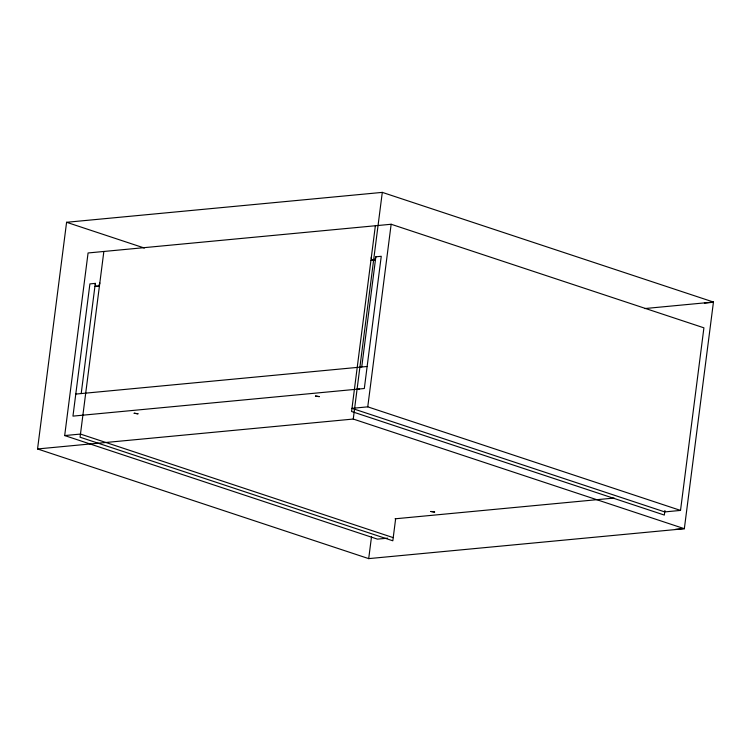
<?xml version="1.0" encoding="UTF-8"?>
<svg xmlns="http://www.w3.org/2000/svg" width="751" height="751" viewBox="0 0 751 751"><rect width="100%" height="100%" fill="white"/><g stroke="black" fill="none" stroke-linecap="round" stroke-linejoin="round"><path stroke-width="1.13" d="M37.55 448.957L353.252 419.049L684.414 528.713L368.703 558.622L37.55 448.957L66.586 222.287L382.297 192.378L713.45 302.043L684.339 528.723M387.591 538.176L377.443 539.134L64.68 435.561L88.074 252.965L391.149 224.258L703.912 327.83L680.519 510.417L664.738 511.919L351.975 408.347L367.755 406.845L680.519 510.417M81.202 393.571L95.311 283.38L89.904 283.897L72.96 416.12L364.319 388.511L381.255 256.288L375.838 256.804A3.248 2.159 -71.7 0 1 373.181 260.165A3.248 2.159 -71.7 0 1 371.332 257.236M103.854 251.472L80.066 437.213L392.82 540.786L395.608 519.025M375.369 225.751L351.571 411.492L664.335 515.064L664.917 510.483M353.252 419.049L382.297 192.378M361.729 366.995L375.838 256.804M367.755 406.845L391.149 224.258M368.703 558.622L371.538 536.533M94.908 286.525L99.423 286.103M370.928 260.381L375.434 259.949M644.715 308.558L713.45 302.043M704.4 303.122L713.422 302.268M75.785 394.078L367.136 366.479M356.856 389.309L359.56 389.056M64.68 435.561L80.47 434.069L393.224 537.641M395.045 518.81L614.14 498.054M675.421 529.342L684.443 528.488M66.586 222.287L144.38 248.046M99.827 282.958A3.248 2.159 -71.7 0 1 97.17 286.319A3.248 2.159 -71.7 0 1 95.311 283.38M134.166 413.238L137.968 413.801L134.166 413.238M315.467 396.059L319.278 396.622L315.467 396.059M430.83 511.478L434.632 512.041L430.83 511.478"/></g></svg>
